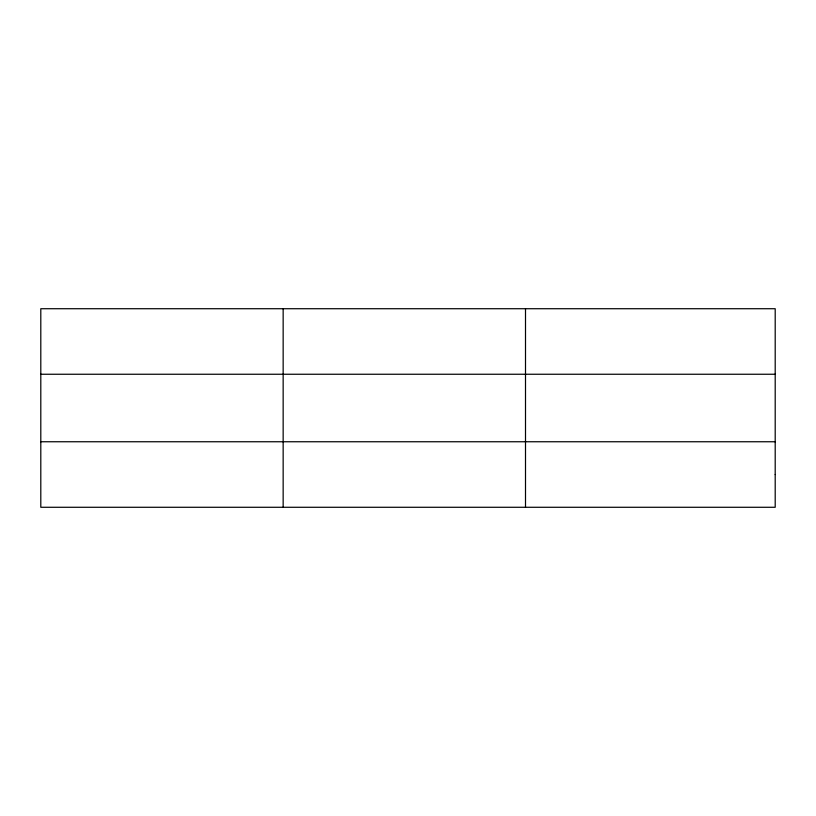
<?xml version="1.0" encoding="UTF-8"?>
<svg xmlns="http://www.w3.org/2000/svg" width="816" height="816" viewBox="0 0 816 816"><rect width="100%" height="100%" fill="white"/><g stroke="black" fill="none" stroke-linecap="round" stroke-linejoin="round"><path stroke-width="1.22" d="M283.152 308.723L283.152 507.277M525.504 308.723L525.504 507.277M40.8 374.248L775.2 374.248M40.8 441.752L775.2 441.752M775.2 474.514L775.2 507.277L40.8 507.277L40.8 308.723L775.2 308.723L775.2 474.514"/></g></svg>
